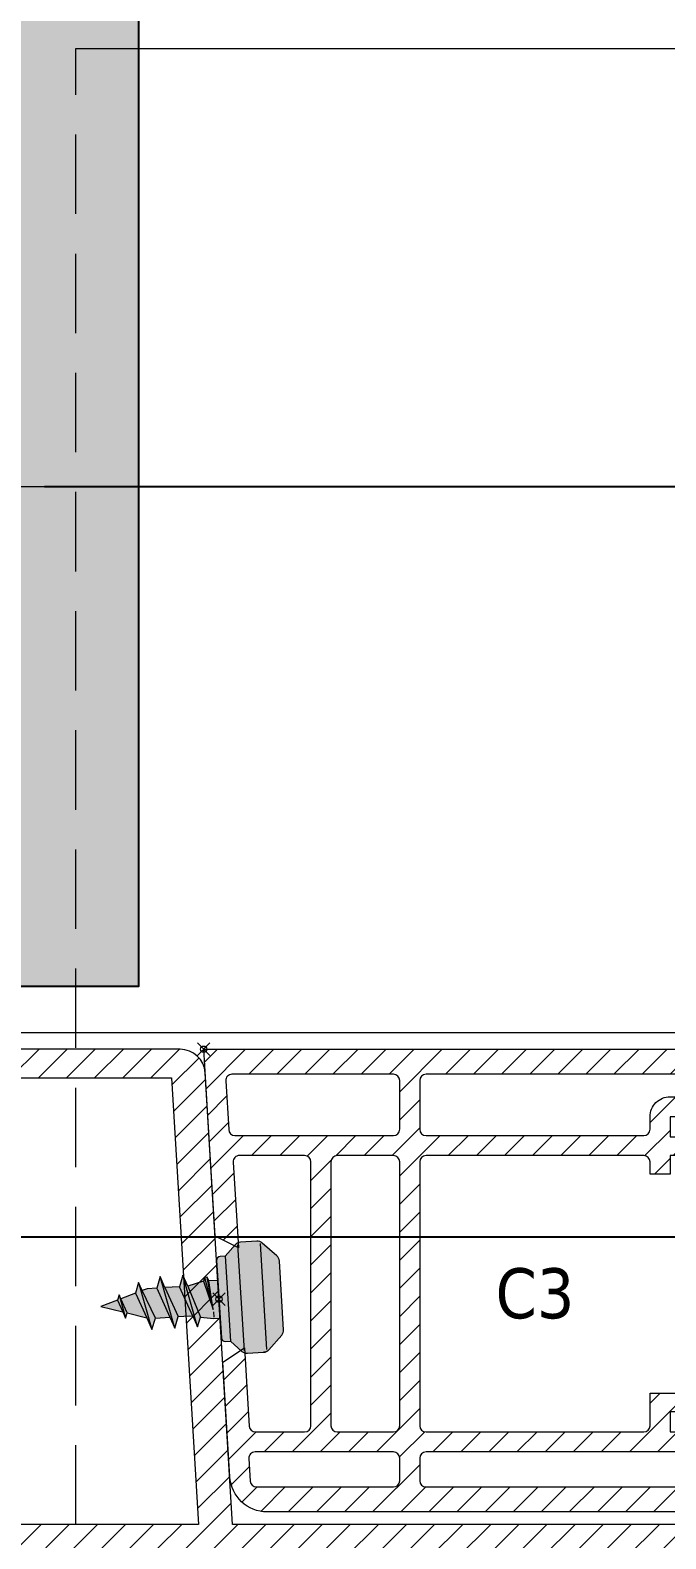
# Model space of a CAD drawing. Header units: millimetres. Extents: x -20000 to 230000, y -17405 to 25402.
# Drawn here: x 44668.8 to 44719.6, y -5896.2 to -5775.6 of the extents above; entities that cross this region are included whole.
import ezdxf
from ezdxf.enums import TextEntityAlignment as Align

# ---------------------------------------------------------------- set-up
doc = ezdxf.new("R2010")
doc.units = ezdxf.units.MM
doc.header["$PDMODE"] = 35
doc.header["$PDSIZE"] = 0.5
doc.linetypes.add('CACHE', pattern=[9.524999999999999, 6.35, -3.175])
doc.layers.get('0').update_dxf_attribs({"lineweight": 13})
doc.layers.get('Defpoints').update_dxf_attribs({"true_color": 0xc2a584})
doc.layers.add('0 - Invisible', color=43, linetype='Continuous', lineweight=0, plot=False)
for name, color, linetype, lineweight in [('1 - Acier', 160, 'Continuous', 13), ('1 - BETON', 251, 'Continuous', 25), ('1 - Cotation', 32, 'Continuous', 13), ('1 - INTERROMPU', 253, 'CACHE', 13), ('1 - Joint', 7, 'Continuous', 13), ('1 - PVC', 7, 'Continuous', 13)]:
    doc.layers.add(name, color=color, linetype=linetype, lineweight=lineweight)
doc.layers.add('1 - Cache', color=7, linetype='Continuous', lineweight=0, true_color=0xffffff)
doc.styles.get("Standard").update_dxf_attribs({"font": 'ARIALUNI.TTF'})
doc.styles.add('Texte Poralu', font='tahomabd.ttf')
doc.dimstyles.new('30 - 1000', dxfattribs={"dimtxt": 10, "dimasz": 10, "dimexe": 5, "dimexo": 2.5, "dimgap": 5, "dimtad": 1, "dimdec": 1, "dimtxsty": 'Texte Poralu', "dimcen": 5, "dimazin": 0, "dimtfac": 1, "dimtdec": 1, "dimtmove": 0, "dimatfit": 3, "dimfxl": 1, "dimarcsym": 0})

# ---------------------------------------------------------------- blocks, each defined once
blk = doc.blocks.new('*U470')
at = {"layer": '1 - PVC', "linetype": 'CACHE'}
blk.add_lwpolyline([(-345.0000240350601, -7.105427357601002e-15), (-345.0000240350601, 118), (-339.999915530876, 118)], dxfattribs=at)
at = {"layer": '1 - PVC', "linetype": 'ByBlock'}
blk.add_lwpolyline([(-339.999915530876, 118), (339.9999155310297, 118)], dxfattribs=at)
for tag, p in [('PA1', (-319.999915530876, 123)), ('PA2', (319.9999155310297, 123))]:
    blk.add_attdef(tag, text='', height=4).set_placement(p, align=Align.MIDDLE_CENTER)
blk = doc.blocks.new('*D722')
at = {"layer": '1 - Cotation', "color": 0, "lineweight": -2, "transparency": 16777216}
for p, q in [((44669.99987917117, -5812.071593255372), (44755.12176650812, -5812.071593255372)), ((44750.12176650812, -5862.071593255383), (44750.12176650812, -5822.071593255372)), ((44629.99990323918, -5872.071593255383), (44755.12176650812, -5872.071593255383))]:
    blk.add_line(p, q, dxfattribs=at)
at = {"layer": '1 - Cotation', "color": 0, "transparency": 16777216}
for points in [[(44748.45509984146, -5822.071593255372), (44751.78843317478, -5822.071593255372), (44750.12176650812, -5812.071593255372)], [(44748.45509984146, -5862.071593255383), (44751.78843317478, -5862.071593255383), (44750.12176650812, -5872.071593255383)]]:
    blk.add_solid(points, dxfattribs=at)
at = {"layer": 'Defpoints', "color": 0, "transparency": 16777216}
for p in [(44667.49987917117, -5812.071593255372), (44750.12176650812, -5812.071593255372), (44627.49990323918, -5872.071593255383)]:
    blk.add_point(p, dxfattribs=at)
at = {"layer": '1 - Cotation', "color": 0, "transparency": 16777216, "insert": (44739.91693104808, -5842.07159325537), "char_height": 10, "attachment_point": 5, "rotation": 90, "style": 'Texte Poralu'}
blk.add_mtext('60', dxfattribs=at)
blk = doc.blocks.new('Rehau - DL98')
at = {"layer": '1 - PVC', "linetype": 'ByBlock'}
h = blk.add_hatch(dxfattribs=at)
h.set_pattern_fill('ANSI31', color=256, scale=0.5, angle=270, style=0)
h.set_pattern_definition([(315, (98, 0), (1.122532015133644, 1.122532015133644), [])])
h.paths.add_polyline_path([(1.879529492071015, 37.82031643489609, 0.3966685553808879), (0, 35.8239480178454), (0, 0), (1.799999999988358, 0, 0.4689688986931894), (3.766506847430719, 2.364487062906846), (2.999999999985448, 6.499999999883585), (3, 14.99999999994179), (38, 15), (39.80000000000291, 15, 0.4689688986932354), (41.76650684743072, 17.36448706290685), (41, 21.5), (41, 22.5, -0.4142135623730951), (41.5, 23), (51.30000000000291, 23), (51.30000000000291, 16, 0.4142135623730951), (51.80000000000291, 15.5), (58.99999999998545, 15.5), (59, 18.20000000001164), (54.00000000001455, 18.20000000001164), (54.00000000001455, 23.20000000006985), (68, 23.20000000001164), (86.00000000001455, 23.20000000001164), (86.00000000001455, 18.20000000001164), (81.00000000001455, 18.20000000001164), (80.99999999998545, 15.5), (89.69999999999709, 15.5, 0.4142135623730951), (90.19999999999709, 16), (90.19999999999709, 20.5), (89.69999999999709, 20.5, -0.4142135623730951), (88.69999999999709, 21.5), (88.69999999999709, 22, -0.4142135623730951), (89.69999999999709, 23), (94.30000000000291, 23, -0.4142135623731307), (95, 22.29999999998836), (95.00000000001455, 21.5), (94.23349315256928, 17.36448706290685, 0.2850017038207022), (95, 15.40000000002328), (95, 15), (97.99999999998545, 15), (98, 25.90000000002328), (98, 66, 0.4142135623730951), (97, 67), (93, 67), (92.99999999998545, 64.29999999998836), (95.30000000000291, 64.29999999998836), (95.30000000000291, 60, -0.4142135623730951), (94.30000000000291, 59), (88.5, 59, -0.4142135623730951), (87.5, 60), (87.5, 60.5, -0.4142135623730951), (88.5, 61.5), (89, 61.5), (89, 67), (86.49999999998545, 67), (86.7624659905996, 64), (68.32562743491144, 62.5489893371705), (67.99999999998545, 62.22336190222995), (67.72188789721986, 62.50147400511196), (51.57845909573371, 61.23095860442845, -0.4374089726612938), (50.5, 62.22787593811518), (50.5, 77.5), (52, 77.5), (52, 80.00525588833261, 0.3394542588165427), (51.85176380905614, 80.19844105356606), (50.75176380902121, 80.49318516528001, 0.493145426031467), (50.5, 80.29999999998836), (50.5, 79.54999999998836, -0.4931454260510824), (50.12235428644635, 79.26022225210909), (47.37059047745424, 79.99755514250137, -0.3394542588633446), (47, 80.48051805567229), (47, 83.51948194432771, -0.3394542588633955), (47.37059047745424, 84.00244485749863), (50.1223542864609, 84.73977774789091, -0.4931454260917456), (50.5, 84.44999999995343), (50.5, 83.70000000001164, 0.4931454260900017), (50.75176380905032, 83.50681483471999), (51.85176380901248, 83.80155894643394, 0.3394542589447556), (52, 83.9947441117256), (52.00000000001455, 87.00000000005821), (50.49999999995634, 87.00000000005821), (39.48236190978787, 84.04783277120441, 0.3394542588633612), (38, 82.11598111863714), (38, 40)])
h.paths.add_polyline_path([(38, 37.29508844472002), (38, 17.70000000001164), (2.30000000000291, 17.70000000001164), (2.30000000000291, 35.14077809988521)], flags=16)
h.paths.add_polyline_path([(40, 37.413897450082, 0.327538221718526), (40.69999999999709, 38.3678366515087), (40.69999999998254, 41), (48.19999999999709, 41), (48.19999999999709, 25.70000000001164), (46.30000000000291, 25.70000000001164), (44, 25.70000000001164), (40, 25.70000000001164)], flags=16)
h.paths.add_polyline_path([(40.70000000001164, 43), (40.69999999999709, 67), (48.20000000001164, 67), (48.20000000001164, 43)], flags=16)
h.paths.add_polyline_path([(50.19999999999709, 57.56843380007194), (50.19999999999709, 57.95192733907606, -0.3913924554663752), (50.66077045215934, 58.45038600597763), (53.69999999999709, 58.68957855878398), (53.83241696543701, 58.70000000001164), (65.5, 59.61825869936729), (65.49999999998545, 56.89999999996508), (67, 56.90000000002328), (67, 59.73631125950487), (69, 59.89371467323508), (69, 56.90000000002328), (70.5, 56.89999999996508), (70.5, 60.01176723343087), (82, 60.91683686187025), (82.00000000001455, 56.89999999996508), (83.50000000001455, 56.90000000002328), (83.5, 61.03488942218246), (84.79999999998836, 61.13720164098777), (84.80000000000291, 60.5), (84.80000000000291, 60, 0.2288714561773755), (86, 57.27236366062425), (86, 25.90000000002328), (50.19999999999709, 25.90000000002328)], flags=16)
h.paths.add_polyline_path([(40.69999999999709, 69.00000000005821), (40.70000000001164, 81.5788522270741), (44.69999999999709, 82.65064899693243), (44.69999999999709, 80.48051805567229, 0.3394542588589886), (46.77530667366227, 77.77592574205482), (48.19999999999709, 77.39418031577952), (48.19999999999709, 69)], flags=16)
h.paths.add_polyline_path([(88.30000000000291, 43), (95.29999999998836, 42.99999999994179), (95.30000000000291, 25.70000000006985), (88.29999999998836, 25.70000000006985)], flags=16)
h.paths.add_polyline_path([(88.30000000001746, 45), (88.30000000000291, 56.29999999998836), (88.69999999999709, 56.29999999998836), (88.69999999999709, 55.5, 0.4142135623730951), (89.69999999999709, 54.5), (90.19999999998254, 54.5), (90.19999999999709, 56.30000000004657), (91.80000000001746, 56.30000000004657), (91.80000000000291, 54.5), (92.30000000000291, 54.5, 0.4142135623730951), (93.30000000000291, 55.5), (93.30000000000291, 56.29999999998836), (95.30000000000291, 56.29999999998836), (95.30000000000291, 45)], flags=16)
h.paths.add_polyline_path([(98.00000000001455, 15.00000000005821), (95, 15.00000000005821), (95, 0, 0.4142135623730951), (98, 3)], flags=17)
at = {"layer": '0 - Invisible'}
for p in [(52, 82), (84.00000000000001, 63.78258921149752), (2.220446049250313e-16, 37.70689655175541), (70, 18.20000000001164), (95, 15), (98, 15)]:
    blk.add_point(p, dxfattribs=at)
at = {"layer": '0 - Invisible', "linetype": 'ByBlock'}
blk.add_point((98, 67), dxfattribs=at)
at = {"layer": '1 - PVC', "linetype": 'ByBlock'}
for points in [[(98, 66, 0.4142135623730951), (97, 67), (93, 67), (93, 64.29999999998836), (95.30000000000291, 64.29999999998836), (95.30000000000291, 60, -0.4142135623730951), (94.30000000000291, 59), (88.5, 59, -0.4142135623730951), (87.5, 60), (87.5, 60.5, -0.4142135623730951), (88.5, 61.5), (89, 61.5), (89, 67), (86.5, 67), (86.76246599058504, 64), (68.32562743491144, 62.5489893372287), (68, 62.22336190228816), (67.7218878971762, 62.50147400511196), (67.72102791935322, 62.50140632339753), (51.57845909573371, 61.23095860442845, -0.4374089726786299), (50.5, 62.22787593817338), (50.5, 77.5), (52, 77.5), (52, 80.00525588833261, 0.3394542588632405), (51.85176380901248, 80.19844105356606), (50.75176380902121, 80.49318516528001, 0.493145426031467), (50.5, 80.29999999998836), (50.5, 79.54999999998836, -0.4931454260314353), (50.1223542864609, 79.26022225210909), (47.37059047745424, 79.99755514250137, -0.3394542588633447), (47, 80.48051805567229), (47, 83.51948194432771, -0.3394542588633955), (47.37059047745424, 84.00244485749863), (50.1223542864609, 84.73977774789091, -0.4931454260314429), (50.5, 84.45000000001164), (50.5, 83.70000000001164, 0.4931454260310607), (50.75176380902121, 83.50681483471999), (51.85176380901248, 83.80155894643394, 0.339454258863612), (52, 83.99474411166739), (52, 87), (50.5, 87), (39.48236190978787, 84.04783277120441, 0.3394542588633613), (38, 82.11598111863714), (38, 40), (1.879529492071015, 37.82031643489609, 0.3966685553893087), (0, 35.82394801778719), (0, 0), (1.799999999988358, 0, 0.4689688986931894), (3.766506847430719, 2.364487062906846), (3, 6.5), (3, 15), (38, 15), (39.80000000000291, 15, 0.4689688986932354), (41.76650684743072, 17.36448706290685), (41, 21.5), (41, 22.5, -0.4142135623730951), (41.5, 23), (51.30000000000291, 23), (51.30000000000291, 16, 0.4142135623730951), (51.80000000000291, 15.5), (59, 15.5), (59, 18.20000000001164), (54, 18.20000000001164), (54, 23.20000000001164), (68, 23.20000000001164), (86, 23.20000000001164), (86, 18.20000000001164), (81, 18.20000000001164), (81, 15.5), (89.69999999999709, 15.5, 0.4142135623730951), (90.19999999999709, 16), (90.19999999999709, 20.5), (89.69999999999709, 20.5, -0.4142135623730951), (88.69999999999709, 21.5), (88.69999999999709, 22, -0.4142135623730951), (89.69999999999709, 23), (94.30000000000291, 23, -0.4142135623731307), (95, 22.29999999998836), (95, 21.5), (94.23349315256928, 17.36448706290685, 0.2850017038207023), (95, 15.40000000002328), (95, 0, 0.4142135623730951), (98, 3), (98, 25.90000000002328), (98, 66, 0.4142135623730951)], [(40.69999999999709, 69), (40.69999999999709, 81.5788522270741), (44.69999999999709, 82.65064899681602), (44.69999999999709, 80.48051805567229, 0.3394542588634359), (46.77530667372048, 77.77592574205482), (48.19999999999709, 77.39418031577952), (48.19999999999709, 69), (40.69999999999709, 69)], [(50.19999999999709, 57.56843380007194), (50.19999999999709, 57.95192733907606, -0.2851213255996621), (50.4781196481199, 58.40000000002328, -0.09560243916984297), (50.66077045213024, 58.45038600597763), (53.69999999999709, 58.68957855878398), (53.83241696543701, 58.70000000001164), (65.5, 59.61825869936729), (65.5, 56.90000000002328), (67, 56.90000000002328), (67, 59.73631125956308), (69, 59.89371467323508), (69, 56.90000000002328), (70.5, 56.90000000002328), (70.5, 60.01176723348908), (82, 60.91683686192846), (82, 56.90000000002328), (83.5, 56.90000000002328), (83.5, 61.03488942218246), (84.80000000000291, 61.13720164104598), (84.80000000000291, 60.5), (84.80000000000291, 60, 0.2288714561773755), (86, 57.27236366062425), (86, 25.90000000002328), (50.19999999999709, 25.90000000002328), (50.19999999999709, 57.56843380007194)], [(88.30000000000291, 45), (88.30000000000291, 56.29999999998836), (88.69999999999709, 56.29999999998836), (88.69999999999709, 55.5, 0.4142135623730951), (89.69999999999709, 54.5), (90.19999999999709, 54.5), (90.19999999999709, 56.29999999998836), (91.80000000000291, 56.29999999998836), (91.80000000000291, 54.5), (92.30000000000291, 54.5, 0.4142135623730951), (93.30000000000291, 55.5), (93.30000000000291, 56.29999999998836), (95.30000000000291, 56.29999999998836), (95.30000000000291, 45), (88.30000000000291, 45)], [(40, 37.413897450082, 0.327538221718526), (40.69999999999709, 38.3678366515087), (40.69999999999709, 41), (48.19999999999709, 41), (48.19999999999709, 25.70000000001164), (46.30000000000291, 25.70000000001164), (44, 25.70000000001164), (40, 25.70000000001164), (40, 37.413897450082, 0.327538221718526)]]:
    blk.add_lwpolyline(points, format="xyb", close=True, dxfattribs=at)
for points in [[(40.69999999999709, 43), (40.69999999999709, 67), (48.19999999999709, 67), (48.19999999999709, 43), (40.69999999999709, 43)], [(88.30000000000291, 43), (95.30000000000291, 43), (95.30000000000291, 25.70000000001164), (88.30000000000291, 25.70000000001164), (88.30000000000291, 43)], [(38, 37.29508844472002), (38, 17.70000000001164), (2.30000000000291, 17.70000000001164), (2.30000000000291, 35.14077809988521), (38, 37.29508844472002)]]:
    blk.add_lwpolyline(points, close=True, dxfattribs=at)
blk = doc.blocks.new('Rehau - Coulisse C3')
at = {"layer": '1 - Joint', "linetype": 'ByBlock'}
for points in [[(47.26650480601529, -8.5), (44.01650480601529, -8.5), (45.14698318036972, -16.07381301891292, 0.3714528131433199), (45.64150480601529, -16.5, 0.3714528131432862), (46.13602643167542, -16.07381301891292)], [(46.26650480601529, -26, 0.4142135623730951), (45.26650480601529, -27), (45.26650480601529, -27.5), (47.26650480601529, -27.5), (47.26650480601529, -27, 0.4142135623730951)]]:
    blk.add_hatch(color=256, dxfattribs=at).paths.add_polyline_path(points)
at = {"layer": '1 - PVC', "linetype": 'ByBlock'}
h = blk.add_hatch(dxfattribs=at)
h.set_pattern_fill('ANSI31', color=256, scale=0.5, style=0)
h.set_pattern_definition([(45, (0, 0), (-1.122532015133644, 1.122532015133644), [])])
h.paths.add_polyline_path([(44.26650480601529, 0), (37.26650480601529, 0), (0, 0), (0.4893009611987509, -8), (0.9148679638165049, -14.95795898820506), (2.774954104301287, -15.88536372722592), (2.355694162368309, -9.030524269794114, -0.4322206989170116), (2.854761561582563, -8.5), (8.066504806018202, -8.5, -0.4142135623730951), (8.566504806018202, -9), (8.566504806018202, -30.09999999997672, -0.4142135623731799), (8.066504806018202, -30.59999999997672), (4.145292846762459, -30.59999999997672, -0.396432827365101), (3.646225447548204, -30.13052426977083), (3.263342420585104, -23.87044211459579), (1.530143286741804, -25.01762159599457), (2.090730751020601, -34.18314561859006, 0.3964328273650712), (5.085135146291577, -37), (44.26650480601529, -37, 0.4142135623730951), (47.26650480601529, -34), (47.26650480601529, -27.5), (45.26650480601529, -27.5), (43.01650480601529, -27.5), (43.01650480601529, -29), (45.26650480601529, -29), (45.26650480601529, -30.59999999997672), (37.26650480601529, -30.59999999997672), (37.26650480601529, -29), (39.51650480601529, -29), (39.51650480601529, -27.5), (35.66650480602402, -27.5), (35.66650480602402, -30.09999999997672, -0.4142135623730951), (35.16650480602402, -30.59999999997672), (17.76650480601529, -30.59999999997672, -0.4142135623730951), (17.26650480601529, -30.09999999997672), (17.26650480601529, -9, -0.4142135623730951), (17.76650480601529, -8.5), (35.16650480602402, -8.5, -0.4142135623730951), (35.66650480602402, -9), (35.66650480602402, -10), (37.26650480601529, -10), (37.26650480601529, -8.5), (39.51650480601529, -8.5), (39.51650480601529, -7), (37.26650480601529, -7), (37.26650480601529, -5.400000000023283), (45.26650480601529, -5.400000000023283), (45.26650480601529, -7), (43.01650480601529, -7), (43.01650480601529, -8.5), (44.01650480601529, -8.5), (47.26650480601529, -8.5), (47.26650480601529, -3, 0.4142135623730958)])
h.paths.add_polyline_path([(17.76650480601529, -2), (44.26650480601529, -2, -0.4142135623730951), (45.26650480601529, -3), (45.26650480601529, -3.799999999988358), (37.26650480601529, -3.799999999988358, 0.4142135623730536), (35.66650480602402, -5.400000000023283), (35.66650480602402, -6.400000000023283, -0.4142135623730951), (35.16650480602402, -6.900000000023283), (17.76650480601529, -6.900000000023283, -0.4142135623730951), (17.26650480601529, -6.400000000023283), (17.26650480601529, -2.5, -0.4142135623730951)], flags=16)
h.paths.add_polyline_path([(15.66650480602402, -2.5), (15.66650480602402, -6.400000000023283, -0.4142135623730951), (15.16650480602402, -6.900000000023283), (2.495365011782269, -6.900000000023283, -0.3964328273653322), (1.996297612568014, -6.430524269759189), (1.757763393979985, -2.530524269794114, -0.4322206989177161), (2.25683079319424, -2), (15.16650480602402, -2, -0.4142135623730951)], flags=16)
h.paths.add_polyline_path([(15.66650480602402, -9), (15.66650480602402, -30.09999999997672, -0.4142135623730211), (15.16650480602402, -30.59999999997672), (10.66650480602402, -30.59999999997672, -0.4142135623737599), (10.16650480602402, -30.09999999997672), (10.16650480602402, -9, -0.4142135623730945), (10.66650480602402, -8.5), (15.16650480602402, -8.5, -0.4142135623730951)], flags=16)
h.paths.add_polyline_path([(17.76650480601529, -32.20000000001164), (44.76650480601529, -32.20000000001164, -0.4142135623730951), (45.26650480601529, -32.70000000001164), (45.26650480601529, -34, -0.4142135623730951), (44.26650480601529, -35), (17.76650480601529, -35, -0.4142135623730951), (17.26650480601529, -34.5), (17.26650480601529, -32.70000000001164, -0.4142135623730955)], flags=16)
h.paths.add_polyline_path([(15.16650480602402, -32.20000000001164, -0.4142135623730951), (15.66650480602402, -32.70000000001164), (15.66650480602402, -34.5, -0.4142135623730951), (15.16650480602402, -35), (4.214034638018347, -35, -0.396432827365141), (3.714967238804093, -34.53052426979411), (3.604874522527098, -32.73052426974755, -0.4322206989176171), (4.103941921741352, -32.20000000001164)], flags=16)
at = {"layer": '0 - Invisible'}
blk.add_point((1.222505625279155, -19.98779029207071), dxfattribs=at)
at = {"layer": '1 - Joint', "linetype": 'ByBlock'}
for p, q in [((44.01650480601529, -8.5), (47.26650480601529, -8.5)), ((44.01650480601529, -8.5), (45.14698318036972, -16.07381301891292)), ((46.13602643167542, -16.07381301891292), (47.26650480601529, -8.5)), ((45.26650480601529, -27), (45.26650480601529, -27.5)), ((45.26650480601529, -27.5), (47.26650480601529, -27.5)), ((47.26650480601529, -27.5), (47.26650480601529, -27))]:
    blk.add_line(p, q, dxfattribs=at)
for centre, radius, start, end in [((45.64150480601529, -16), 0.5000000000003367, 188.4893769406414, 270), ((45.64150480601529, -16), 0.5, 270, 351.5106230593586), ((46.26650480601529, -27), 1, 90, 180), ((46.26650480601529, -27), 1, 0, 90)]:
    blk.add_arc(centre, radius, start, end, dxfattribs=at)
at = {"layer": '1 - PVC', "linetype": 'ByBlock'}
for points in [[(47.26650480601529, -27.5), (47.26650480601529, -34, -0.414213562373095), (44.26650480601529, -37), (5.085135146291577, -37, -0.3964328273666827), (2.090730751020601, -34.18314561859006), (1.530143286741804, -25.01762159599457), (3.263342420585104, -23.87044211459579), (3.646225447548204, -30.13052426971262, 0.3964328273666827), (4.145292846762459, -30.59999999997672), (8.066504806018202, -30.59999999997672, 0.414213562373095), (8.566504806018202, -30.09999999997672), (8.566504806018202, -9, 0.414213562373095), (8.066504806018202, -8.5), (2.854761561582563, -8.5, 0.4322206989157448), (2.355694162368309, -9.030524269794114), (2.774954104301287, -15.88536372722592), (0.9148679638165049, -14.95795898820506), (0.4893009611987509, -8), (0, 0), (37.26650480601529, 0), (44.26650480601529, 0, -0.414213562373095), (47.26650480601529, -3), (47.26650480601529, -8.5)], [(44.01650480601529, -8.5), (43.01650480601529, -8.5), (43.01650480601529, -7), (45.26650480601529, -7), (45.26650480601529, -5.400000000023283), (37.26650480601529, -5.400000000023283), (37.26650480601529, -7), (39.51650480601529, -7), (39.51650480601529, -8.5), (37.26650480601529, -8.5), (37.26650480601529, -10), (35.66650480602402, -10), (35.66650480602402, -9, 0.414213562373095), (35.16650480602402, -8.5), (17.76650480601529, -8.5, 0.414213562373095), (17.26650480601529, -9), (17.26650480601529, -30.09999999997672, 0.414213562373095), (17.76650480601529, -30.59999999997672), (35.16650480602402, -30.59999999997672, 0.414213562373095), (35.66650480602402, -30.09999999997672), (35.66650480602402, -27.5), (39.51650480601529, -27.5), (39.51650480601529, -29), (37.26650480601529, -29), (37.26650480601529, -30.59999999997672), (45.26650480601529, -30.59999999997672), (45.26650480601529, -29), (43.01650480601529, -29), (43.01650480601529, -27.5), (45.26650480601529, -27.5)]]:
    blk.add_lwpolyline(points, format="xyb", dxfattribs=at)
for points in [[(1.757763393979985, -2.530524269794114), (1.996297612568014, -6.430524269759189, 0.3964328273666827), (2.495365011782269, -6.900000000023283), (15.16650480602402, -6.900000000023283, 0.414213562373095), (15.66650480602402, -6.400000000023283), (15.66650480602402, -2.5, 0.414213562373095), (15.16650480602402, -2), (2.25683079319424, -2, 0.4322206989157448)], [(37.26650480601529, -3.799999999988358), (45.26650480601529, -3.799999999988358), (45.26650480601529, -3, 0.414213562373095), (44.26650480601529, -2), (17.76650480601529, -2, 0.414213562373095), (17.26650480601529, -2.5), (17.26650480601529, -6.400000000023283, 0.414213562373095), (17.76650480601529, -6.900000000023283), (35.16650480602402, -6.900000000023283, 0.414213562373095), (35.66650480602402, -6.400000000023283), (35.66650480600947, -5.400000000023283, -0.414213562373095)], [(10.66650480602402, -8.5, 0.414213562373095), (10.16650480602402, -9), (10.16650480602402, -30.09999999997672, 0.414213562373095), (10.66650480602402, -30.59999999997672), (15.16650480602402, -30.59999999997672, 0.414213562373095), (15.66650480602402, -30.09999999997672), (15.66650480602402, -9, 0.414213562373095), (15.16650480602402, -8.5)], [(3.714967238804093, -34.53052426973591, 0.3964328273666827), (4.214034638018347, -35), (15.16650480602402, -35, 0.414213562373095), (15.66650480602402, -34.5), (15.66650480602402, -32.70000000001164, 0.414213562373095), (15.16650480602402, -32.20000000001164), (4.103941921741352, -32.20000000001164, 0.4322206989157448), (3.604874522527098, -32.73052426974755)], [(44.76650480601529, -32.20000000001164), (17.76650480601529, -32.20000000001164, 0.414213562373095), (17.26650480601529, -32.70000000001164), (17.26650480601529, -34.5, 0.414213562373095), (17.76650480601529, -35), (44.26650480601529, -35, 0.414213562373095), (45.26650480601529, -34), (45.26650480601529, -32.70000000001164, 0.414213562373095)]]:
    blk.add_lwpolyline(points, format="xyb", close=True, dxfattribs=at)
blk = doc.blocks.new('*U427')
at = {"layer": '1 - Cache'}
h = blk.add_hatch(color=256, dxfattribs=at)
edge = h.paths.add_edge_path()
edge.add_arc((3.849991348938037, 3.301468279224232), 0.6000086510615197, 0.0001643201655899763, 45.00020727672756)
edge.add_line((4.274260000005597, 3.725740000023507), (3.175740000006044, 4.82426000002306))
edge.add_arc((2.75144834545997, 4.399902249458482), 0.6000857510236961, 45.00446241153574, 89.99762545783075)
edge.add_line((2.751473215161241, 4.999987999966834), (-2.751470000002882, 5.000000000023283))
edge.add_arc((-2.751468279202282, 4.399991348974475), 0.6000086510512752, 90.0001643219837, 135.0002072783118)
edge.add_line((-3.175740000006044, 4.82426000002306), (-4.274260000005597, 3.725740000023507))
edge.add_arc((-3.849991348885062, 3.301468279202289), 0.6000086511144949, 134.9997927253678, 179.999835677739)
edge.add_line((-4.44999999999709, 3.301470000005793), (-4.44999999999709, 1.998529999982566))
edge.add_arc((-3.849835399497665, 1.998596317788069), 0.600164604163462, 180.0063311470608, 224.9940404553907)
edge.add_line((-4.274260000005597, 1.57426000002306), (-3.399999999994179, 0.7000000000116415))
edge.add_line((-3.399999999994179, 0.7000000000116415), (-3.400000000005821, 0.2999999999883582))
edge.add_arc((-3.100000000014552, 0.2999999999912686), 0.2999999999912686, 180.0000000005558, 270.0000000005558)
edge.add_line((-3.100000000011642, 0), (-1.50800000000163, 0))
edge.add_line((-1.50800000000163, 0), (-1.50800000000163, -0.7292499999748543))
edge.add_line((-1.50800000000163, -0.7292499999748543), (-1.805349999995087, -0.8374700000276789))
edge.add_line((-1.805349999995087, -0.8374700000276789), (-1.805349999995087, -1.051870000024792))
edge.add_line((-1.805349999995087, -1.051870000024792), (-1.50800000000163, -1.160090000019409))
edge.add_line((-1.50800000000163, -1.160090000019409), (-1.189870000001974, -2.433459999971092))
edge.add_line((-1.189870000001974, -2.433459999971092), (-2.099870000005467, -2.764670000004116))
edge.add_line((-2.099870000005467, -2.764670000004116), (-1.189870000001974, -3.095879999978933))
edge.add_line((-1.189870000001974, -3.095879999978933), (-1.189870000001974, -4.253459999978077))
edge.add_line((-1.189870000001974, -4.253459999978077), (-2.099870000005467, -4.584670000011101))
edge.add_line((-2.099870000005467, -4.584670000011101), (-1.190119999999297, -4.915975588220186))
edge.add_line((-1.190119999999297, -4.915975588220186), (-1.190119999999297, -5.670319999975618))
edge.add_line((-1.190119999999297, -5.670319999975618), (-1.06083000000217, -6.080379999999423))
edge.add_line((-1.06083000000217, -6.080379999999423), (-1.735469999999623, -6.325940000009723))
edge.add_line((-1.735469999999623, -6.325940000009723), (-0.885920000000624, -6.635130000009667))
edge.add_line((-0.885920000000624, -6.635130000009667), (-0.5083400000003166, -7.832649999996647))
edge.add_line((-0.5083400000003166, -7.832649999996647), (-0.831609999993816, -7.95030999998562))
edge.add_line((-0.831609999993816, -7.95030999998562), (-0.424540000007255, -8.098460000008345))
edge.add_line((-0.424540000007255, -8.098460000008345), (0, -9.44497000001138))
edge.add_line((0, -9.44497000001138), (0.5409400000062305, -7.729319999984))
edge.add_line((0.5409400000062305, -7.729319999984), (1.059619999999995, -7.540510000020731))
edge.add_line((1.059619999999995, -7.540510000020731), (0.6477199999935692, -7.390590000024531))
edge.add_line((0.6477199999935692, -7.390590000024531), (1.134640000003856, -5.846279999997932))
edge.add_line((1.134640000003856, -5.846279999997932), (2.100250000003143, -5.494829999981448))
edge.add_line((2.100250000003143, -5.494829999981448), (1.190130000002682, -5.163620000006631))
edge.add_line((1.190130000002682, -5.163620000006631), (1.190130000002682, -4.00588000001153))
edge.add_line((1.190130000002682, -4.00588000001153), (2.100130000006175, -3.674669999978505))
edge.add_line((2.100130000006175, -3.674669999978505), (1.190130000002682, -3.343460000003688))
edge.add_line((1.190130000002682, -3.343460000003688), (1.190130000002682, -2.433480000006966))
edge.add_line((1.190130000002682, -2.433480000006966), (1.233560000007856, -2.170080000010785))
edge.add_line((1.233560000007856, -2.170080000010785), (2.100130000006175, -1.85466999997152))
edge.add_line((2.100130000006175, -1.85466999997152), (1.331669999999576, -1.574979999975767))
edge.add_line((1.331669999999576, -1.574979999975767), (1.508260000002338, -0.5039000000106171))
edge.add_line((1.508260000002338, -0.5039000000106171), (1.508260000002338, -8.65263416471862e-12))
edge.add_line((1.508260000002338, -8.652643307228036e-12), (3.100000000005821, -1.164135454700954e-11))
edge.add_arc((3.1, 0.2999999999825378), 0.2999999999941791, 270.0000000011117, 360.0000000011117)
edge.add_line((3.399999999994179, 0.2999999999883585), (3.399999999994179, 0.7000000000116415))
edge.add_line((3.399999999994179, 0.7000000000116415), (4.274260000005597, 1.574260000023059))
edge.add_arc((3.849835398945979, 1.998596318016587), 0.600164604715174, 315.0059595664193, 359.9936688311291)
edge.add_line((4.44999999999709, 1.998529999982566), (4.44999999999709, 3.301470000005793))
at = {"layer": '1 - Acier'}
for p, q in [((-1.805349999995087, -1.051870000024792), (0.7889399999985471, -0.5039000000106171)), ((0.7889399999985471, -0.5039000000106171), (-1.805349999995087, -0.8374700000276789)), ((-1.50800000000163, -1.160090000019409), (0.7889399999985471, -0.5039000000106171)), ((0.7889399999985471, -0.5039000000106171), (-1.50800000000163, -0.7292499999748543)), ((0.9778499999956694, -0.5039000000106171), (1.400850000005448, -0.5039000000106171)), ((2.100130000006175, -1.85466999997152), (-2.099870000005467, -2.764670000004116)), ((-1.189870000001974, -2.433459999971092), (1.331669999999576, -1.574979999975767)), ((1.233560000007856, -2.170080000010785), (-1.189870000001974, -3.095879999978933)), ((-1.189870000001974, -4.253459999978077), (1.190130000002682, -3.343460000003688)), ((2.100130000006175, -3.674669999978505), (-2.099870000005467, -4.584670000011101)), ((-1.190119999999297, -4.915975588220186), (1.190130000002682, -4.00588000001153)), ((-1.735469999999623, -6.325940000009723), (2.100250000003143, -5.494829999981448)), ((1.190130000002682, -5.163620000006631), (-1.06083000000217, -6.080379999999423)), ((-0.885920000000624, -6.635130000009667), (1.134640000003856, -5.846279999997932)), ((-0.831609999993816, -7.95030999998562), (1.059619999999995, -7.540510000020731)), ((0.6477199999935692, -7.390590000024531), (-0.5083400000003166, -7.832649999996647)), ((-0.424540000007255, -8.098460000008345), (0.5409400000062305, -7.729319999984))]:
    blk.add_line(p, q, dxfattribs=at)
blk.add_lwpolyline([(4.274260000005597, 3.725740000023507, -0.1989125622290383), (4.44999999999709, 3.301470000005793, 0.1989125622290346), (4.274260000005597, 3.725740000023507), (3.175740000006044, 4.82426000002306, 0.198881355395045), (2.751473215161241, 4.999987999966834), (-2.751470000002882, 5.000000000023283, 0.1989125622279778), (-3.175740000006044, 4.82426000002306), (-4.274260000005597, 3.725740000023507, 0.1989125622100294), (-4.44999999999709, 3.301470000005793), (-4.44999999999709, 1.998529999982566, 0.1988566178523838), (-4.274260000005597, 1.57426000002306), (-3.399999999994179, 0.7000000000116415), (-3.400000000005821, 0.2999999999883582, 0.4142135623730948), (-3.100000000011642, 0), (-1.50800000000163, 0), (-1.50800000000163, -0.7292499999748543), (-1.805349999995087, -0.8374700000276789), (-1.805349999995087, -1.051870000024792), (-1.50800000000163, -1.160090000019409), (-1.189870000001974, -2.433459999971092), (-2.099870000005467, -2.764670000004116), (-1.189870000001974, -3.095879999978933), (-1.189870000001974, -4.253459999978077), (-2.099870000005467, -4.584670000011101), (-1.190119999999297, -4.915975588220186), (-1.190119999999297, -5.670319999975618), (-1.06083000000217, -6.080379999999423), (-1.735469999999623, -6.325940000009723), (-0.885920000000624, -6.635130000009667), (-0.5083400000003166, -7.832649999996647), (-0.831609999993816, -7.95030999998562), (-0.424540000007255, -8.098460000008345), (0, -9.44497000001138), (0.5409400000062305, -7.729319999984), (1.059619999999995, -7.540510000020731), (0.6477199999935692, -7.390590000024531), (1.134640000003856, -5.846279999997932), (2.100250000003143, -5.494829999981448), (1.190130000002682, -5.163620000006631), (1.190130000002682, -4.00588000001153), (2.100130000006175, -3.674669999978505), (1.190130000002682, -3.343460000003688), (1.190130000002682, -2.433480000006966), (1.233560000007856, -2.170080000010785), (2.100130000006175, -1.85466999997152), (1.331669999999576, -1.574979999975767), (1.508260000002338, -0.5039000000106171), (1.508260000002338, -8.652643307228036e-12), (3.100000000005821, -1.164135454700954e-11, 0.414213562373095), (3.399999999994179, 0.2999999999883585), (3.399999999994179, 0.7000000000116415), (4.274260000005597, 1.574260000023059, 0.1988566176545287), (4.44999999999709, 1.998529999982566), (4.44999999999709, 3.301470000005793)], format="xyb", dxfattribs=at)
for points in [[(-4.25, 3.549999999988358), (4.25, 3.549999999988358)], [(-4.25, 1.75), (4.25, 1.75)], [(-3.399999999994179, 0.7000000000116415), (3.399999999994179, 0.7000000000116415)], [(-1.50800000000163, -2.989199425629604e-12), (1.508260000002338, -8.652643307228036e-12)]]:
    blk.add_lwpolyline(points, dxfattribs=at)
blk = doc.blocks.new('*U710')
for name, p, rotation in [('Rehau - DL98', (-32.5, -4.999999999999994), 270), ('*U427', (6.429402177034575, -24.98779029207071), 273.4999999997257)]:
    blk.add_blockref(name, p, dxfattribs=dict(rotation=rotation))
blk.add_blockref('Rehau - Coulisse C3', (5.20689655175542, -4.999999999999994))
at = {"insert": (31.67340135777508, -24.54999999998835), "char_height": 4, "attachment_point": 5, "style": 'Texte Poralu'}
blk.add_mtext('C3', dxfattribs=at)
blk = doc.blocks.new('*U440')
at = {"layer": '1 - PVC', "linetype": 'ByBlock'}
blk.add_line((736.9999499976984, 1.299999999988358), (8.000000224492396, 1.299999999988358), dxfattribs=at)
blk = doc.blocks.new('*U679')
at = {"layer": '1 - BETON'}
h = blk.add_hatch(dxfattribs=at)
h.set_pattern_fill('AR-SAND', color=256, scale=0.1)
h.set_pattern_definition([(37.50000000000001, (0, -59.9999999998895), (-0.1600031295984046, 4.894132373293424), [0, -3.860800000000001, 0, -4.318000000000001, 0, -4.1275]), (7.499999999999999, (0, -59.9999999998895), (4.495232831380027, 7.168251005683543), [0, -2.0828, 0, -3.4798, 0, -1.3335]), (327.5, (-3.1242, -59.9999999998895), (7.90992370241458, 0.01437184678545762), [0, -1.27, 0, -4.572, 0, -5.969]), (317.5, (-3.1242, -59.9999999998895), (7.635564524722972, 2.229293232572163), [0, -0.635, 0, -2.9972, 0, -3.429])])
h.paths.add_polyline_path([(9.999999999999963, -259.9999999998895), (10, 0), (0, 0), (-3.673940397442059e-14, -259.9999999998895)])
blk.add_lwpolyline([(9.999999999999963, -259.9999999998895), (10, 0), (0, 0), (-3.673940397442059e-14, -259.9999999998895)], dxfattribs=at)
blk = doc.blocks.new('*D745')
at = {"layer": 'Defpoints', "color": 0, "lineweight": -2, "transparency": 16777216}
blk.add_line((44840.00000000012, -3795.668358777185), (44875.99227669595, -3795.668358777185), dxfattribs=at)
at = {"layer": 'Defpoints', "color": 0, "transparency": 16777216}
for p in [(44837.50000000012, -3795.668358777185), (44837.50000000018, -3795.668358777185), (40000, -6005.668358777197)]:
    blk.add_point(p, dxfattribs=at)
at = {"layer": 'Defpoints', "color": 0, "transparency": 16777216, "insert": (44859.24613834807, -3785.463523317145), "char_height": 10, "attachment_point": 5, "style": 'Texte Poralu'}
blk.add_mtext('2210', dxfattribs=at)
blk = doc.blocks.new('*D746')
at = {"layer": 'Defpoints', "color": 0, "lineweight": -2, "transparency": 16777216}
blk.add_line((45020.00000000012, -3615.668358777184), (45055.99227669595, -3615.668358777184), dxfattribs=at)
at = {"layer": 'Defpoints', "color": 0, "transparency": 16777216}
for p in [(45017.50000000012, -3615.668358777184), (45017.50000000018, -3615.668358777184), (40000, -6005.668358777197)]:
    blk.add_point(p, dxfattribs=at)
at = {"layer": 'Defpoints', "color": 0, "transparency": 16777216, "insert": (45039.24613834807, -3605.460165358783), "char_height": 10, "attachment_point": 5, "style": 'Texte Poralu'}
blk.add_mtext('2390', dxfattribs=at)
blk = doc.blocks.new('*D747')
at = {"layer": 'Defpoints', "color": 0, "lineweight": -2, "transparency": 16777216}
blk.add_line((45420.00000000012, -3505.6683587772), (45455.99227669588, -3505.6683587772), dxfattribs=at)
at = {"layer": 'Defpoints', "color": 0, "transparency": 16777216}
for p in [(45417.50000000012, -3505.6683587772), (45417.50000000012, -3505.6683587772), (40000, -6005.668358777197)]:
    blk.add_point(p, dxfattribs=at)
at = {"layer": 'Defpoints', "color": 0, "transparency": 16777216, "insert": (45439.246138348, -3495.463523317159), "char_height": 10, "attachment_point": 5, "style": 'Texte Poralu'}
blk.add_mtext('2500', dxfattribs=at)
blk = doc.blocks.new('*D748')
at = {"layer": 'Defpoints', "color": 0, "lineweight": -2, "transparency": 16777216}
blk.add_line((44750.00000000012, -3805.668358777185), (44785.99227669624, -3805.668358777185), dxfattribs=at)
at = {"layer": 'Defpoints', "color": 0, "transparency": 16777216}
for p in [(44747.50000000012, -3805.668358777185), (44747.50000000047, -3805.668358777185), (40000, -6005.668358777197)]:
    blk.add_point(p, dxfattribs=at)
at = {"layer": 'Defpoints', "color": 0, "transparency": 16777216, "insert": (44769.24613834836, -3795.463523317145), "char_height": 10, "attachment_point": 5, "style": 'Texte Poralu'}
blk.add_mtext('2200', dxfattribs=at)

msp = doc.modelspace()

# ---------------------------------------------------------------- linework, layer by layer
at = {"layer": '1 - INTERROMPU'}
msp.add_lwpolyline([(44627.49997544319, -5852.071593255383), (44667.49997544319, -5852.071593255383), (44667.49987917117, -5812.071593255372), (45367.49992566538, -5812.071593255372), (45367.4999754432, -5852.071593255383), (45407.50006561512, -5852.071593255383), (45407.49988527129, -5872.071593255379), (44627.49990323918, -5872.071593255383)], close=True, dxfattribs=at)

# ---------------------------------------------------------------- block references
at = {"xscale": -1, "rotation": 180.0000544799311}
msp.add_blockref('*U679', (44667.49997544319, -5852.071593255381), dxfattribs=at)
for name, p in [('*U470', (45017.4999995112, -5895.071593255387)), ('*U710', (44677.49997544319, -5852.07158374684)), ('*U440', (44644.99997544319, -5857.071593255381))]:
    msp.add_blockref(name, p)

# ---------------------------------------------------------------- dimensions: what is measured, and where the dimension line sits
at = {"layer": '1 - Cotation'}
dim = msp.add_linear_dim(base=(44750.12176650812, -5812.071593255372), p1=(44627.49990323918, -5872.071593255383), p2=(44667.49987917117, -5812.071593255372), angle=90, dimstyle='30 - 1000', dxfattribs=at)
dim.commit()
dim.dimension.update_dxf_attribs({"geometry": '*D722', "text_midpoint": (44739.91693104808, -5842.07159325537)})
at = {"layer": 'Defpoints'}
for feature_location, offset, picture, middle in [((45417.50000000012, -3505.6683587772), (0, 0), '*D747', (45439.246138348, -3495.463523317159)), ((45017.50000000012, -3615.668358777184), (6.548361852765083e-11, 0), '*D746', (45039.24613834807, -3605.460165358783)), ((44837.50000000012, -3795.668358777185), (6.548361852765083e-11, 0), '*D745', (44859.24613834807, -3785.463523317145)), ((44747.50000000012, -3805.668358777185), (3.5652192309498787e-10, 0), '*D748', (44769.24613834836, -3795.463523317145))]:
    dim = msp.add_ordinate_dim(feature_location=feature_location, offset=offset, dtype=0, origin=(40000, -6005.668358777197), dimstyle='30 - 1000', dxfattribs=at)
    dim.commit()
    dim.dimension.update_dxf_attribs({"geometry": picture, "text_midpoint": middle})

doc.saveas('drawing.dxf')
